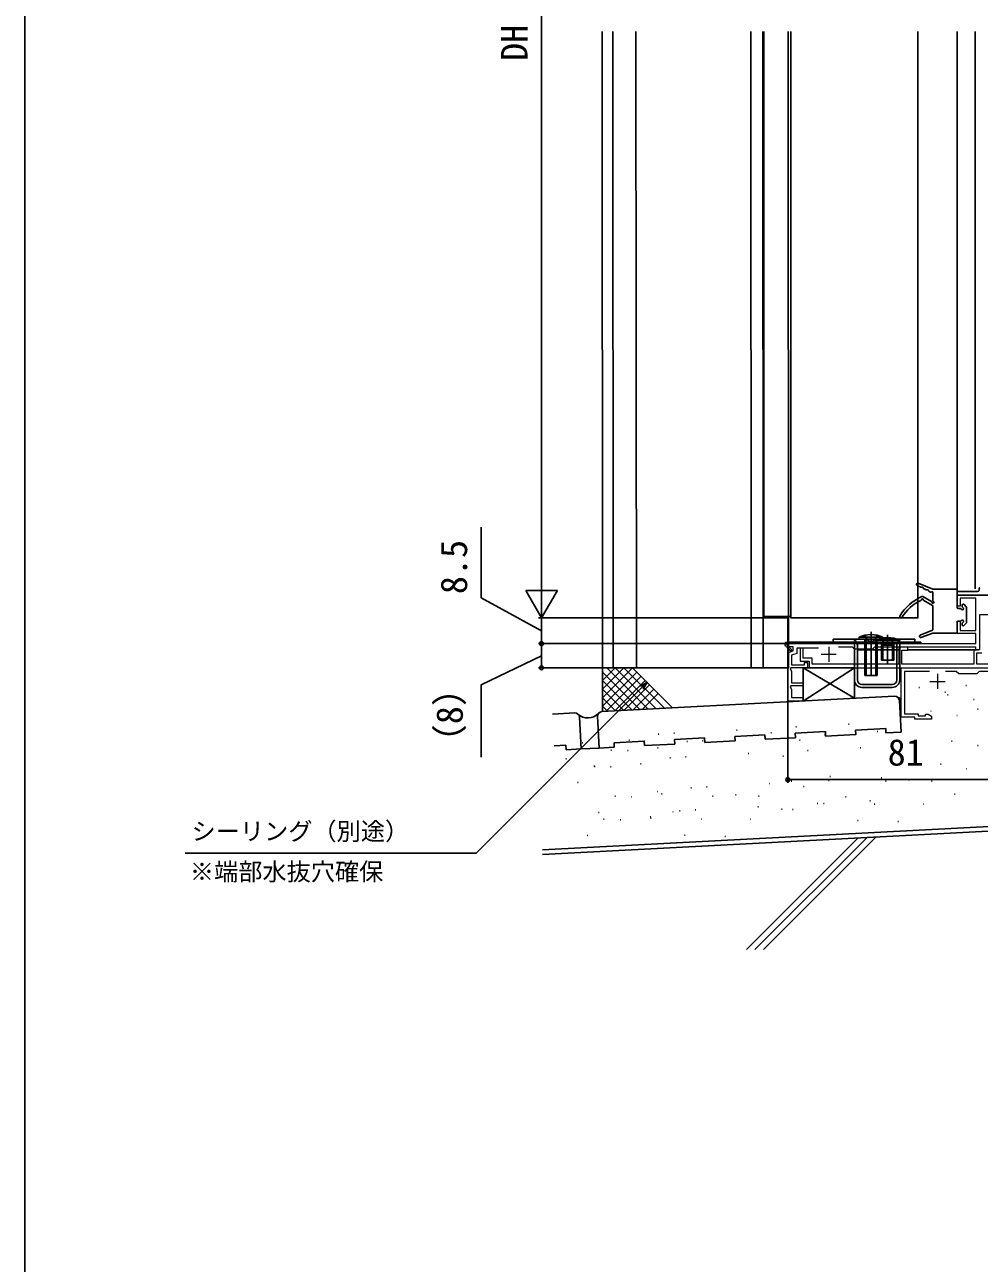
# Model space of a CAD drawing. Units: millimetres, scale not verified. Extents: x -525 to 525, y -783 to 779.
# Drawn here: x -525 to -209.2, y -373 to 36.8 of the extents above; entities that cross this region are included whole.
import ezdxf
from ezdxf.enums import TextEntityAlignment as Align

# ---------------------------------------------------------------- set-up
doc = ezdxf.new("R2010")
doc.units = ezdxf.units.MM
doc.header["$LTSCALE"] = 4
doc.layers.add('0-2_YKK_11', color=211, linetype='Continuous', lineweight=18)
doc.layers.add('0-3_YKK_11E', color=4, linetype='Continuous', lineweight=18)
for name, color, linetype in [('0-4_YKK_12', 2, 'Continuous'), ('0-5_YKK_13', 4, 'Continuous'), ('0-6_YKK_D', 6, 'Continuous'), ('0-7_YKK_ZWAK', 7, 'Continuous'), ('0-8_YSS_K', 3, 'Continuous'), ('0-9_YSS_KE', 3, 'Continuous')]:
    doc.layers.add(name, color=color, linetype=linetype)
doc.styles.add('ＭＳ ゴシック', font='')
doc.styles.get('ＭＳ ゴシック').set_extended_font_data('MS Gothic')

msp = doc.modelspace()

# ---------------------------------------------------------------- linework, layer by layer
at = {"layer": '0-2_YKK_11'}
for p, q in [((-261.5, -171.511), (-256.5, -171.511)), ((-259, -169.011), (-259, -174.011))]:
    msp.add_line(p, q, dxfattribs=at)
for points in [[(-262.383, -169.511), (-269.6, -169.511), (-269.6, -171.233), (-271.3, -171.851), (-271.3, -175.011), (-267, -175.011), (-267, -174.211), (-266, -174.211), (-266, -176.011), (-271.527, -176.011), (-271.724, -176.351), (-271.3, -177.084), (-271.3, -181.011), (-267.5, -181.011), (-267.5, -182.011), (-271.527, -182.011), (-271.724, -182.351), (-271.3, -183.084), (-271.3, -185.811), (-267.5, -185.811), (-267.5, -187.011), (-272.5, -187.011), (-272.5, -171.011), (-270.8, -170.392), (-270.8, -169.011), (-272.5, -169.011), (-272.5, -168.011), (-210.3, -168.011), (-210.3, -164.611), (-216.5, -164.611), (-216.5, -160.611), (-215.5, -160.611), (-215.5, -163.611), (-210.3, -163.611), (-210.3, -153.011), (-215.5, -153.011), (-215.5, -155.611), (-216.5, -155.611), (-216.5, -152.011), (-207.2, -152.011)], [(-203.733, -158.511), (-209.1, -158.511), (-209.1, -170.011), (-210.3, -170.011), (-210.3, -169.211), (-243.9, -169.211), (-244.5, -169.811), (-250.5, -169.811), (-251.1, -169.211), (-255.768, -169.211)]]:
    msp.add_lwpolyline(points, dxfattribs=at)
at = {"layer": '0-2_YKK_11', "color": 190}
for points in [[(-209.1, -170.011), (-211, -170.011), (-211, -174.811), (-234.8, -174.811), (-234.8, -170.211), (-232.8, -170.211), (-232.8, -169.211), (-235.8, -169.211), (-235.8, -174.811), (-264.5, -174.811), (-264.5, -172.811), (-267.5, -172.811), (-267.5, -169.511), (-268.5, -169.511), (-268.5, -173.811), (-265.5, -173.811), (-265.5, -176.011), (-191.5, -176.011)], [(-192.3, -174.811), (-210, -174.811), (-210, -171.011), (-208.3, -171.011)]]:
    msp.add_lwpolyline(points, dxfattribs=at)
at = {"layer": '0-3_YKK_11E'}
for p, q in [((-223, -178.011), (-223, -183.011)), ((-225.5, -180.511), (-220.5, -180.511))]:
    msp.add_line(p, q, dxfattribs=at)
for points in [[(-177.233, -157.211), (-181.6, -157.211), (-181.6, -193.011), (-187.6, -193.011), (-187.6, -192.011), (-186.475, -191.361), (-185.6, -191.361), (-185.6, -191.911), (-182.7, -191.911), (-182.7, -177.211), (-209.2, -177.211), (-210, -178.011), (-216, -178.011), (-216.8, -177.211), (-220.35, -177.211)], [(-225.65, -177.211), (-233.9, -177.211), (-233.9, -191.211), (-229.4, -191.211), (-229.4, -191.911), (-227, -191.911), (-227, -191.361), (-226.126, -191.361), (-225, -192.011), (-225, -193.011), (-230.5, -193.011), (-230.5, -192.311), (-235, -192.311), (-235, -176.011), (-182.8, -176.011), (-182.8, -167.211), (-188, -167.211)]]:
    msp.add_lwpolyline(points, dxfattribs=at)
at = {"layer": '0-4_YKK_12'}
for p, q in [((-333.85, -176.02), (-333.979, 34.489)), ((-330.272, -176.019), (-330.401, 34.489)), ((-322.653, -176.018), (-322.782, 34.489)), ((-284.65, -176.013), (-284.779, 34.489)), ((-280.65, -176.012), (-280.779, 34.489)), ((-280.5, -95.727), (-280.5, 34.489)), ((-272.35, -176.011), (-272.422, 34.489)), ((-216.5, -95.727), (-216.5, 34.489)), ((-210.5, -95.727), (-210.5, 34.489)), ((-280.5, -95.727), (-280.5, -159.011)), ((-216.5, -95.727), (-216.5, -150.754)), ((-210.5, -95.727), (-210.5, -149.911)), ((-216.5, -152.011), (-210.5, -152.011)), ((-280.5, -159.011), (-271.5, -159.011)), ((-272.5, -159.511), (-272.5, -176.011)), ((-249.5, -169.811), (-249.5, -174.811)), ((-235.8, -170.011), (-249.5, -170.011)), ((-209.4, -170.011), (-232.817, -170.011)), ((-333.85, -176.02), (-272.35, -176.011)), ((-272.2, -176.011), (-272.5, -176.011))]:
    msp.add_line(p, q, dxfattribs=at)
at = {"layer": '0-5_YKK_13'}
for p, q in [((-271.5, -95.727), (-271.5, 34.489)), ((-229.5, 34.489), (-229.5, -95.727)), ((-228.572, -149.35), (-229.776, -148.772)), ((-224.503, -150.011), (-229.455, -148.04)), ((-226.772, -150.214), (-227.635, -149.8)), ((-225.272, -150.934), (-225.835, -150.664)), ((-216.803, -150.011), (-224.503, -150.011)), ((-224.503, -153.792), (-224.503, -151.159)), ((-216.503, -150.311), (-216.503, -156.111)), ((-216.5, -151.011), (-216.5, -152.011)), ((-209.8, -150.811), (-216.3, -150.811)), ((-209.2, -150.211), (-209.2, -149.711)), ((-227.87, -152.451), (-224.958, -154.06)), ((-227.548, -153.771), (-224.658, -155.368)), ((-224.503, -155.631), (-224.503, -163.309)), ((-216.5, -152.011), (-206.4, -152.011)), ((-214.803, -155.211), (-214.803, -155.779)), ((-214.291, -154.999), (-213.491, -155.799)), ((-215.436, -156.411), (-216.203, -156.411)), ((-213.403, -161.011), (-213.403, -156.011)), ((-224.69, -163.587), (-228.763, -165.241)), ((-216.503, -160.911), (-216.503, -164.211)), ((-216.203, -160.611), (-215.436, -160.611)), ((-214.803, -161.244), (-214.803, -161.811)), ((-214.291, -162.023), (-213.491, -161.223)), ((-272.802, -167.511), (-228.502, -167.511)), ((-243, -166.511), (-257.5, -166.511)), ((-257.5, -166.511), (-257.5, -167.511)), ((-257.5, -167.511), (-243, -167.511)), ((-249, -166.511), (-248.944, -165.868)), ((-241, -166.511), (-249, -166.511)), ((-248.944, -165.868), (-241.057, -165.868)), ((-247.05, -167.511), (-247.05, -166.511)), ((-247, -165.2), (-246.145, -166.914)), ((-247, -167.511), (-246.742, -166.778)), ((-247, -167.511), (-243, -167.511)), ((-247, -167.641), (-247, -167.726)), ((-246.621, -167.511), (-246.732, -166.685)), ((-246.621, -167.511), (-246.621, -178.511)), ((-246.145, -166.914), (-245, -167.523)), ((-245, -164.086), (-245, -178.792)), ((-243.5, -167.511), (-243.444, -166.868)), ((-243.5, -167.511), (-235.5, -167.511)), ((-235.557, -166.868), (-243.444, -166.868)), ((-243.379, -167.511), (-243.269, -166.685)), ((-243.379, -167.511), (-243.379, -178.511)), ((-243, -167.511), (-243.259, -166.778)), ((-230.5, -166.511), (-243, -166.511)), ((-243, -178.511), (-243, -167.511)), ((-243, -167.511), (-230.5, -167.511)), ((-241.5, -166.224), (-240.645, -167.954)), ((-241.5, -168.511), (-241.242, -167.778)), ((-241.121, -168.511), (-241.232, -167.685)), ((-241, -166.511), (-241.057, -165.868)), ((-240.95, -167.511), (-240.95, -166.511)), ((-240.645, -167.954), (-239.5, -168.563)), ((-239.5, -165.086), (-239.5, -174.511)), ((-238.355, -167.954), (-239.5, -168.563)), ((-237.5, -166.224), (-238.355, -167.954)), ((-237.879, -168.511), (-237.769, -167.685)), ((-237.5, -168.511), (-237.759, -167.778)), ((-235.5, -167.511), (-235.557, -166.868)), ((-230.5, -166.511), (-230.5, -167.511)), ((-228.502, -167.511), (-228.502, -168.011)), ((-224.503, -164.511), (-228.473, -165.986)), ((-224.503, -164.511), (-216.803, -164.511)), ((-271.592, -170.411), (-273.297, -168.706)), ((-272.893, -168.011), (-273.008, -168.288)), ((-271.238, -170.058), (-273.008, -168.288)), ((-272.893, -168.011), (-228.502, -168.011)), ((-271.592, -170.411), (-271.238, -170.058)), ((-250.5, -168.511), (-250.5, -180.011)), ((-249.5, -168.511), (-249.5, -180.011)), ((-241.5, -173.511), (-241.5, -168.511)), ((-237.5, -168.511), (-241.5, -168.511)), ((-241.121, -168.511), (-241.121, -173.511)), ((-237.879, -168.511), (-237.879, -173.511)), ((-236.5, -168.511), (-236.5, -180.011)), ((-235.5, -168.511), (-235.5, -180.011)), ((-243, -181.511), (-248, -181.511)), ((-243, -182.511), (-248, -182.511)), ((-238, -181.511), (-243, -181.511)), ((-238, -182.511), (-243, -182.511))]:
    msp.add_line(p, q, dxfattribs=at)
for points in [[(-271.5, -95.727), (-271.5, -159.511), (-229.5, -159.511), (-229.5, -95.727)], [(-243, -178.511), (-247, -178.511), (-247, -167.511)], [(-243, -165.2), (-243.855, -166.914), (-245, -167.523)], [(-241.5, -173.511), (-237.5, -173.511), (-237.5, -168.511)]]:
    msp.add_lwpolyline(points, dxfattribs=at)
for centre, radius, start, end in [((-229.603, -148.411), 0.4, 68.29029, 244.35969), ((-228.442, -149.08), 0.3, 244.35969, 304.35969), ((-228.103, -149.575), 0.3, 4.35969, 124.35969), ((-227.505, -149.529), 0.3, 184.35969, 244.35969), ((-226.642, -149.944), 0.3, 244.35969, 304.35969), ((-226.303, -150.439), 0.3, 4.35969, 124.35969), ((-225.705, -150.393), 0.3, 184.35969, 244.35969), ((-225.142, -150.663), 0.3, 244.35969, 304.35969), ((-224.803, -151.159), 0.3, 0, 124.35969), ((-216.803, -150.311), 0.3, 0, 90), ((-216.3, -151.011), 0.2, 90, 180), ((-209.8, -150.211), 0.6, 270, 0), ((-209, -149.711), 0.2, 90, 180), ((-221.695, -167.086), 16, 113.73725, 149.25768), ((-222.732, -166.481), 14, 114.22223, 149.217), ((-228.599, -153.44), 0.3, 294.22223, 353.17568), ((-228.003, -153.511), 0.3, 0.2202, 173.17568), ((-228.015, -152.714), 0.3, 61.08298, 113.73725), ((-227.403, -153.509), 0.3, 180.2202, 241.08298), ((-225.103, -154.323), 0.3, 1.08298, 61.08298), ((-224.503, -154.311), 0.3, 181.08298, 60), ((-224.803, -155.631), 0.3, 0, 61.08298), ((-224.203, -153.792), 0.3, 180, 240), ((-214.503, -155.211), 0.3, 45, 180), ((-235.103, -159.111), 0.4, 149.25768, 329.217), ((-216.203, -156.111), 0.3, 180, 270), ((-215.436, -156.711), 0.3, 25.37693, 90), ((-214.803, -156.411), 0.4, 205.37693, 64.62307), ((-214.503, -155.779), 0.3, 180, 244.62307), ((-213.703, -156.011), 0.3, 0, 45), ((-224.803, -163.309), 0.3, 292.09879, 0), ((-216.203, -160.911), 0.3, 90, 180), ((-215.436, -160.311), 0.3, 270, 334.62307), ((-214.803, -160.611), 0.4, 295.37693, 154.62307), ((-214.503, -161.244), 0.3, 115.37693, 180), ((-214.503, -161.811), 0.3, 180, 315), ((-213.703, -161.011), 0.3, 315, 0), ((-272.802, -168.211), 0.7, 90, 225.00044), ((-251.5, -168.511), 2, 0, 90), ((-251.5, -168.511), 1, 0, 90), ((-245, -174.511), 9.5, 65.47227, 114.52773), ((-246.93, -166.711), 0.2, 340.57815, 90), ((-239.5, -175.511), 9.5, 65.47227, 114.52773), ((-243.07, -166.711), 0.2, 90, 199.42185), ((-241.43, -167.711), 0.2, 340.57815, 90), ((-237.57, -167.711), 0.2, 90, 199.42185), ((-234.5, -168.511), 2, 90, 180), ((-234.5, -168.511), 1, 90, 180), ((-228.612, -165.611), 0.4, 112.09879, 290.38402), ((-216.803, -164.211), 0.3, 270, 0), ((-248, -180.011), 2.5, 180, 270), ((-248, -180.011), 1.5, 180, 270), ((-238, -180.011), 1.5, 270, 0), ((-238, -180.011), 2.5, 270, 0)]:
    msp.add_arc(centre, radius, start, end, dxfattribs=at)
at = {"layer": '0-6_YKK_D'}
for p, q in [((-354, -149.011), (-354, 220.989)), ((-354, -159.511), (-354, -141.325)), ((-354, -159.511), (-359.25, -150.418)), ((-348.75, -150.418), (-359.25, -150.418)), ((-354, -159.511), (-348.75, -150.418)), ((-272.5, -159.511), (-355, -159.511)), ((-272.5, -159.511), (-355, -159.511)), ((-354, -168.011), (-354, -159.511)), ((-273.001, -168.011), (-355, -168.011)), ((-273.001, -168.011), (-355, -168.011)), ((-354, -168.011), (-354, -176.011)), ((-272.4, -176.011), (-355, -176.011)), ((-272.5, -177.011), (-272.5, -214.011)), ((-272.5, -213.011), (-191.5, -213.011))]:
    msp.add_line(p, q, dxfattribs=at)
for points in [[(-354, -163.761), (-374, -152.818), (-374, -129.522)], [(-354, -172.011), (-374, -181.686), (-374, -205.526)], [(-319.019, -180.762), (-320.822, -182.565), (-375.62, -237.363), (-471.946, -237.363)], [(-320.339, -183.048), (-319.019, -180.762), (-321.305, -182.082)]]:
    msp.add_lwpolyline(points, dxfattribs=at)
for centre in [(-354, -168.011), (-354, -168.011), (-354, -176.011), (-272.5, -213.011)]:
    msp.add_circle(centre, 0.637, dxfattribs=at)
at = {"layer": '0-7_YKK_ZWAK'}
msp.add_line((-525, 747.2), (-525, -782.8), dxfattribs=at)
at = {"layer": '0-8_YSS_K'}
for p, q in [((-333.85, -185.909), (-323.951, -176.009)), ((-333.85, -180.252), (-329.607, -176.009)), ((-333.85, -183.08), (-326.779, -176.009)), ((-333.85, -176.02), (-333.85, -190.473)), ((-318.763, -189.682), (-332.426, -176.019)), ((-316.075, -189.541), (-329.607, -176.009)), ((-313.388, -189.4), (-326.779, -176.009)), ((-310.7, -189.259), (-323.951, -176.009)), ((-321.131, -176.018), (-321.122, -176.009)), ((-321.113, -176.018), (-321.122, -176.009)), ((-272.5, -176.009), (-272.5, -180.115)), ((-250.5, -176.011), (-267.5, -186.995)), ((-267.5, -176.011), (-250.5, -186.105)), ((-333.85, -188.737), (-322.536, -177.423)), ((-321.451, -189.823), (-333.85, -177.423)), ((-324.138, -189.964), (-333.85, -180.252)), ((-332.697, -190.412), (-321.122, -178.838)), ((-329.712, -190.256), (-319.708, -180.252)), ((-326.779, -190.151), (-333.85, -183.08)), ((-326.779, -190.151), (-318.294, -181.666)), ((-323.742, -189.943), (-316.879, -183.08)), ((-229.14, -182.508), (-228.94, -182.508)), ((-220.544, -184.024), (-220.344, -184.024)), ((-213.636, -181.876), (-213.436, -181.876)), ((-329.513, -190.245), (-333.85, -185.909)), ((-320.757, -189.787), (-315.465, -184.494)), ((-219.652, -184.978), (-219.452, -184.978)), ((-211.056, -186.494), (-210.856, -186.494)), ((-332.201, -190.386), (-333.85, -188.737)), ((-225.248, -190.304), (-225.048, -190.304)), ((-216.652, -191.82), (-216.452, -191.82)), ((-209.744, -189.671), (-209.544, -189.671)), ((-289.536, -196.597), (-289.336, -196.597)), ((-269.876, -195.567), (-269.676, -195.567)), ((-252.443, -194.654), (-252.243, -194.654)), ((-240.14, -196.076), (-250.127, -196.599)), ((-240.062, -197.574), (-240.14, -196.076)), ((-340.589, -200.775), (-340.389, -200.775)), ((-329.938, -202.284), (-330.017, -200.786)), ((-325.137, -199.965), (-324.937, -199.965)), ((-315.418, -197.954), (-315.218, -197.954)), ((-310.256, -197.683), (-310.056, -197.683)), ((-309.966, -201.237), (-310.044, -199.739)), ((-305.93, -200.423), (-305.73, -200.423)), ((-300.768, -200.153), (-300.568, -200.153)), ((-299.98, -200.714), (-289.993, -200.191)), ((-280.085, -198.169), (-290.072, -198.693)), ((-289.993, -200.191), (-290.072, -198.693)), ((-280.007, -199.667), (-280.085, -198.169)), ((-280.047, -199.067), (-279.847, -199.067)), ((-280.007, -199.667), (-270.021, -199.144)), ((-278.106, -197.501), (-277.906, -197.501)), ((-260.113, -197.123), (-270.099, -197.646)), ((-270.021, -199.144), (-270.099, -197.646)), ((-268.618, -199.97), (-268.418, -199.97)), ((-260.388, -198.037), (-260.188, -198.037)), ((-260.034, -198.621), (-260.113, -197.123)), ((-242.955, -197.123), (-242.755, -197.123)), ((-240.062, -197.574), (-235.071, -197.312)), ((-218.353, -200.248), (-218.153, -200.248)), ((-345.995, -201.624), (-349.864, -201.826)), ((-345.917, -203.122), (-345.995, -201.624)), ((-345.917, -203.122), (-340.923, -202.86)), ((-340.923, -202.86), (-334.932, -202.546)), ((-335.084, -200.927), (-334.884, -200.927)), ((-334.932, -202.546), (-329.938, -202.284)), ((-331.101, -203.245), (-330.901, -203.245)), ((-325.596, -203.396), (-325.396, -203.396)), ((-319.952, -201.761), (-309.966, -201.237)), ((-315.649, -202.435), (-315.449, -202.435)), ((-285.643, -204.393), (-285.443, -204.393)), ((-265.984, -203.363), (-265.784, -203.363)), ((-248.551, -202.449), (-248.351, -202.449)), ((-209.757, -201.764), (-209.557, -201.764)), ((-345.98, -206.166), (-345.78, -206.166)), ((-336.697, -208.571), (-336.497, -208.571)), ((-336.492, -208.636), (-336.292, -208.636)), ((-331.192, -208.722), (-330.992, -208.722)), ((-321.245, -207.761), (-321.045, -207.761)), ((-311.526, -205.749), (-311.326, -205.749)), ((-306.364, -205.479), (-306.164, -205.479)), ((-274.214, -205.296), (-274.014, -205.296)), ((-222.045, -207.87), (-221.845, -207.87)), ((-258.579, -211.995), (-258.379, -211.995)), ((-241.655, -212.393), (-241.455, -212.393)), ((-213.449, -209.386), (-213.249, -209.386)), ((-342.088, -213.962), (-341.888, -213.962)), ((-315.812, -216.899), (-315.612, -216.899)), ((-304.63, -215.694), (-304.43, -215.694)), ((-299.468, -215.423), (-299.268, -215.423)), ((-278.748, -214.337), (-278.548, -214.337)), ((-271.451, -213.514), (-271.251, -213.514)), ((-267.318, -215.24), (-267.118, -215.24)), ((-259.088, -213.307), (-258.888, -213.307)), ((-240.216, -213.556), (-240.016, -213.556)), ((-232.601, -213.095), (-232.401, -213.095)), ((-224.986, -213.556), (-224.786, -213.556)), ((-329.801, -218.515), (-329.601, -218.515)), ((-324.296, -218.667), (-324.096, -218.667)), ((-314.35, -217.705), (-314.15, -217.705)), ((-297.448, -218.46), (-297.248, -218.46)), ((-289.833, -217.998), (-289.633, -217.998)), ((-282.218, -218.46), (-282.018, -218.46)), ((-262.78, -220.929), (-262.58, -220.929)), ((-260.701, -220.892), (-260.501, -220.892)), ((-253.396, -218.709), (-253.196, -218.709)), ((-245.347, -220.015), (-245.147, -220.015)), ((-243.908, -221.178), (-243.708, -221.178)), ((-227.793, -221.172), (-227.593, -221.172)), ((-217.371, -217.826), (-217.171, -217.826)), ((-335.192, -223.906), (-334.992, -223.906)), ((-318.042, -225.327), (-317.842, -225.327)), ((-310.629, -223.612), (-310.429, -223.612)), ((-308.322, -223.315), (-308.122, -223.315)), ((-303.16, -223.045), (-302.96, -223.045)), ((-282.44, -221.959), (-282.24, -221.959)), ((-274.603, -222.729), (-274.403, -222.729)), ((-271.01, -222.862), (-270.81, -222.862)), ((-333.493, -226.137), (-333.293, -226.137)), ((-327.988, -226.288), (-327.788, -226.288)), ((-317.934, -225.795), (-317.734, -225.795)), ((-301.14, -226.082), (-300.94, -226.082)), ((-285.026, -226.075), (-284.826, -226.075)), ((-249.504, -226.504), (-249.304, -226.504)), ((-236.139, -226.902), (-235.939, -226.902)), ((-338.884, -231.528), (-338.684, -231.528)), ((-306.736, -231.408), (-306.536, -231.408)), ((-293.372, -231.806), (-293.172, -231.806)), ((-249.294, -232.298), (-286.22, -269.224)), ((-246.309, -232.141), (-283.392, -269.224)), ((-243.325, -231.985), (-280.563, -269.224))]:
    msp.add_line(p, q, dxfattribs=at)
for points in [[(-250.5, -186.105), (-250.5, -176.011), (-267.5, -176.011), (-267.5, -186.995)], [(-132.499, -187.511), (-132.499, -226.177), (-353.657, -237.767)], [(-260.034, -198.621), (-250.048, -198.097), (-250.127, -196.599)], [(-319.952, -201.761), (-320.031, -200.263), (-330.017, -200.786)], [(-299.98, -200.714), (-300.058, -199.216), (-310.044, -199.739)]]:
    msp.add_lwpolyline(points, dxfattribs=at)
msp.add_arc((-338.705, -187.707), 4.881, 228.06649, 315.93975, dxfattribs=at)
at = {"layer": '0-9_YSS_KE'}
for p, q in [((-237.197, -185.407), (-334.062, -190.484)), ((-235.071, -197.312), (-235.62, -186.827)), ((-343.049, -190.955), (-350.413, -191.341)), ((-340.923, -202.86), (-341.473, -192.374)), ((-334.932, -202.546), (-335.481, -192.06))]:
    msp.add_line(p, q, dxfattribs=at)
msp.add_lwpolyline([(-133.999, -186.011), (-133.999, -224.753), (-353.657, -236.265)], dxfattribs=at)
for centre, radius, start, end in [((-237.118, -186.905), 1.5, 3, 93), ((-232.959, -179.932), 6.616, 242.2852, 252.03066), ((-342.971, -192.453), 1.5, 3, 93), ((-333.983, -191.982), 1.5, 93, 183)]:
    msp.add_arc(centre, radius, start, end, dxfattribs=at)

# ---------------------------------------------------------------- texts
at = {"layer": '0-6_YKK_D', "style": 'ＭＳ ゴシック'}
for s, p in [('DH', (-356, 24.773)), ('8.5', (-376, -151.636)), ('（8）', (-377.432, -206.663))]:
    msp.add_text(s, height=8.798, rotation=90, dxfattribs=at).set_placement(p, align=Align.BOTTOM_LEFT)
for s, height, p in [('81', 8.798, (-239.5, -211.011)), ('シーリング（別途）', 5.865, (-469.821, -234.785)), ('※端部水抜穴確保', 5.865, (-470.367, -248.144))]:
    msp.add_text(s, height=height, dxfattribs=at).set_placement(p, align=Align.BOTTOM_LEFT)

doc.saveas('drawing.dxf')
